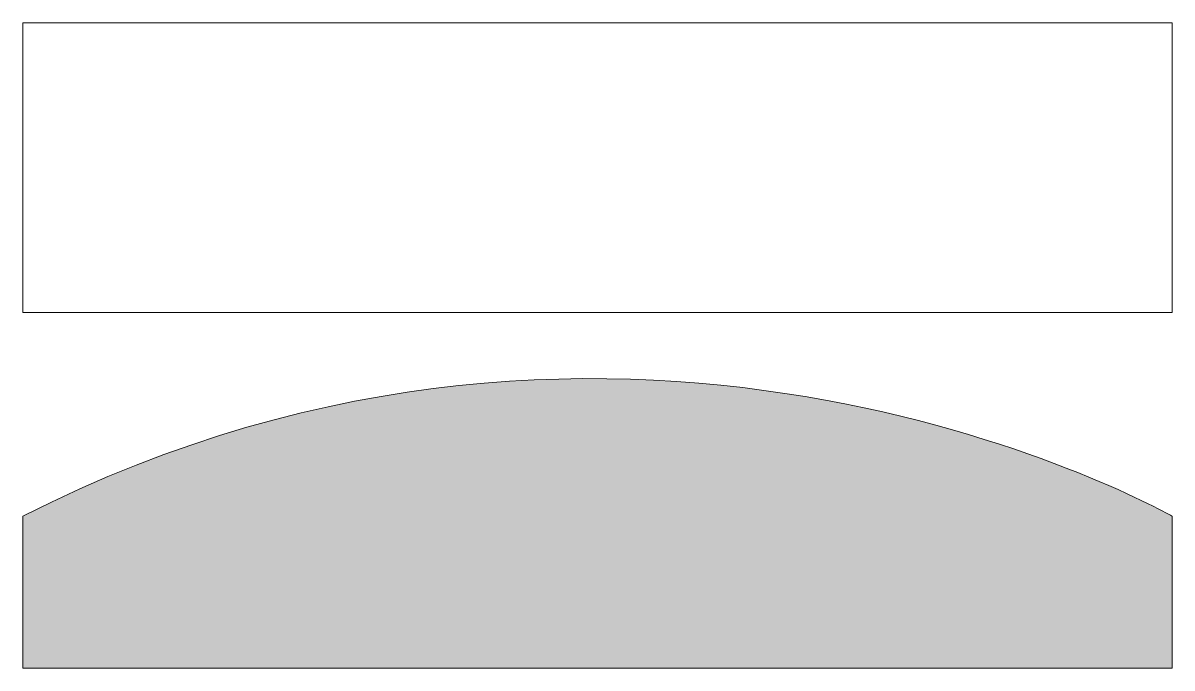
# Model space of a CAD drawing. Extents: x 361 to 1559, y 18 to 691.
import ezdxf

# ---------------------------------------------------------------- set-up
doc = ezdxf.new("R2010")
doc.units = 0
doc.header["$MEASUREMENT"] = 0
doc.layers.add('Слой 1', color=7, linetype='Continuous', lineweight=0)
picture_1 = doc.add_image_def('image1.png', size_in_pixel=(1198, 302))

msp = doc.modelspace()

# ---------------------------------------------------------------- hatches: boundary and pattern name
at = {"layer": 'Слой 1', "transparency": 33554687}
h = msp.add_hatch(color=256, dxfattribs=at)
h.dxf.hatch_style = 2
h.set_gradient(color1=(72, 149, 180), color2=(0, 0, 0), rotation=243.3798)
edge = h.paths.add_edge_path()
edge.add_spline(control_points=[(361, 176.5), (361, 176.5), (361, 18), (361, 18), (361, 18), (1559, 18), (1559, 18), (1559, 18), (1559, 176.5), (1559, 176.5), (1559, 176.5), (994.5, 499.3), (361, 176.5)], knot_values=[0, 0, 0, 0, 1, 1, 1, 2, 2, 2, 3, 3, 3, 4, 4, 4, 4], degree=3, periodic=0)

# ---------------------------------------------------------------- linework, layer by layer
at = {"layer": 'Слой 1'}
msp.add_open_spline([(361, 176.5), (361, 176.5), (361, 18), (361, 18), (361, 18), (1559, 18), (1559, 18), (1559, 18), (1559, 176.5), (1559, 176.5), (1559, 176.5), (994.5, 499.3), (361, 176.5)], degree=3, knots=[0, 0, 0, 0, 1, 1, 1, 2, 2, 2, 3, 3, 3, 4, 4, 4, 4], dxfattribs=at)

# ---------------------------------------------------------------- pictures from other files: only their frames are drawn
image = msp.add_image(picture_1, insert=(361, 389), size_in_units=(1198, 302), dxfattribs=at)

doc.saveas('drawing.dxf')
